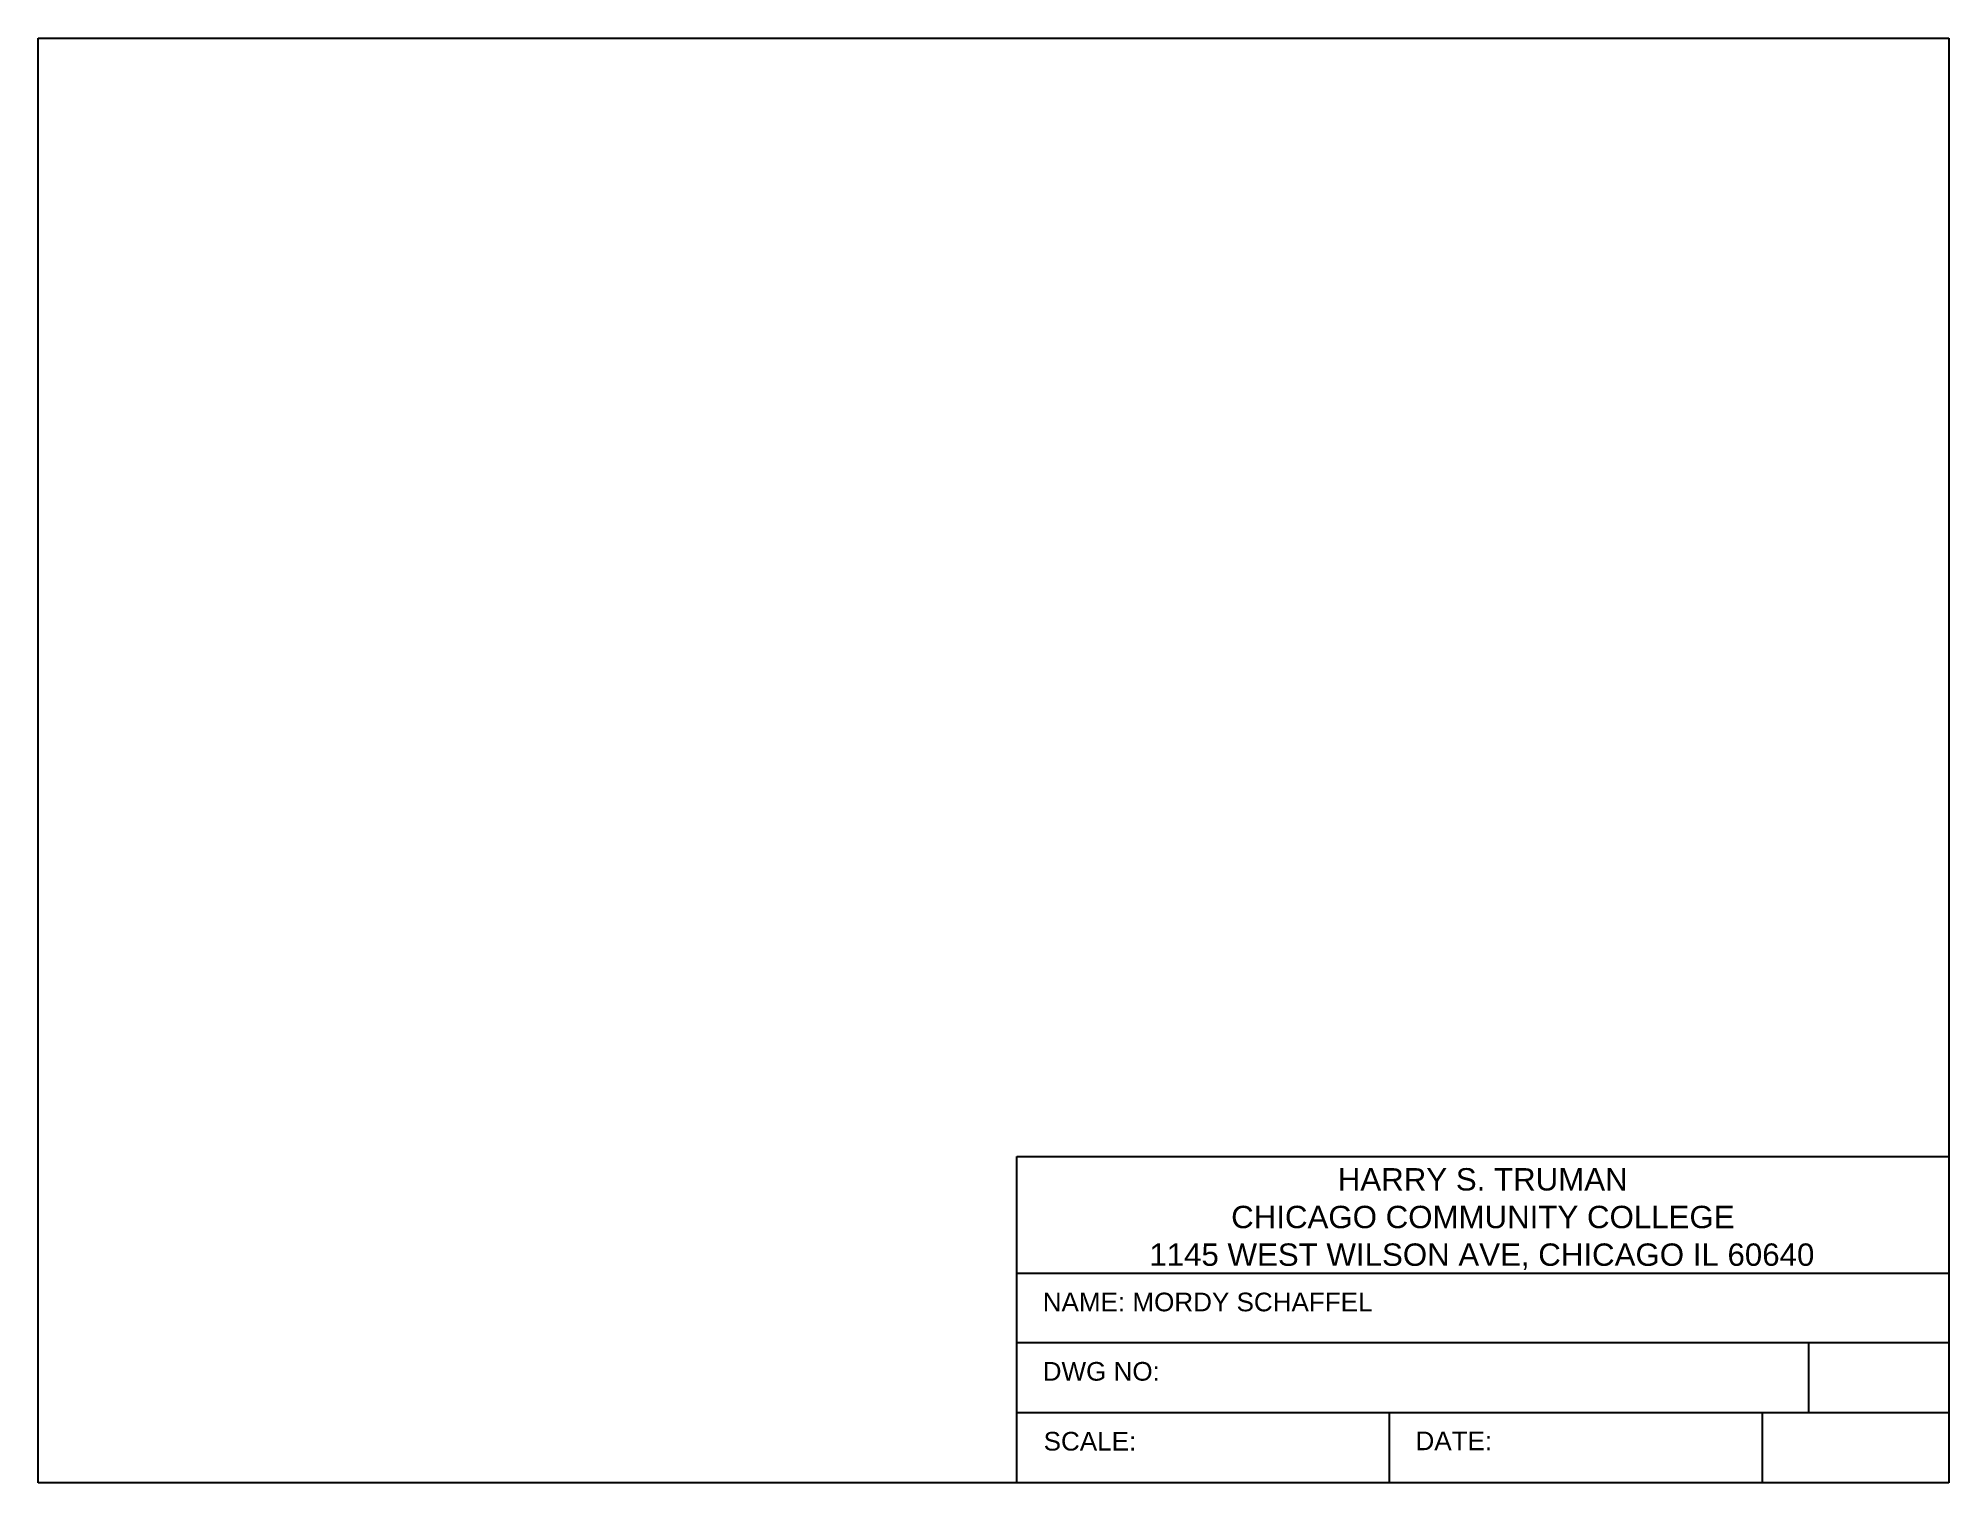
# Model space of a CAD drawing. Header units: inches. Extents: x 0 to 10.2, y 0 to 7.8.
import ezdxf

# ---------------------------------------------------------------- set-up
doc = ezdxf.new("R2010")
doc.units = ezdxf.units.IN
doc.header["$MEASUREMENT"] = 0
doc.styles.get("Standard").update_dxf_attribs({"font": 'arial.ttf'})

msp = doc.modelspace()

# ---------------------------------------------------------------- linework, layer by layer
for p, q in [((0, 0), (0, 7.75)), ((0, 7.75), (10.25, 7.75)), ((10.25, 7.75), (10.25, 0)), ((5.25, 0), (5.25, 1.75)), ((5.25, 1.75), (10.25, 1.75)), ((5.25, 1.125), (10.25, 1.125)), ((10.25, 0.75), (5.25, 0.75)), ((9.5, 0.375), (9.5, 0.75)), ((10.25, 0.375), (5.25, 0.375)), ((7.25, 0), (7.25, 0.375)), ((9.25, 0), (9.25, 0.375)), ((10.25, 0), (0, 0)), ((10.25, 0), (5.25, 0))]:
    msp.add_line(p, q)

# ---------------------------------------------------------------- texts
for s, height, p in [('HARRY S. TRUMAN', 0.12, (6.972, 1.568)), ('CHICAGO COMMUNITY COLLEGE', 0.12, (6.4, 1.366)), ('1145 WEST WILSON AVE, CHICAGO IL 60640', 0.12, (5.961, 1.164)), ('NAME: MORDY SCHAFFEL', 0.1, (5.389, 0.92)), ('DWG NO:', 0.1, (5.389, 0.548)), ('SCALE:', 0.1, (5.394, 0.173)), ('DATE:', 0.1, (7.389, 0.175))]:
    msp.add_text(s, height=height).set_placement(p)

doc.saveas('drawing.dxf')
